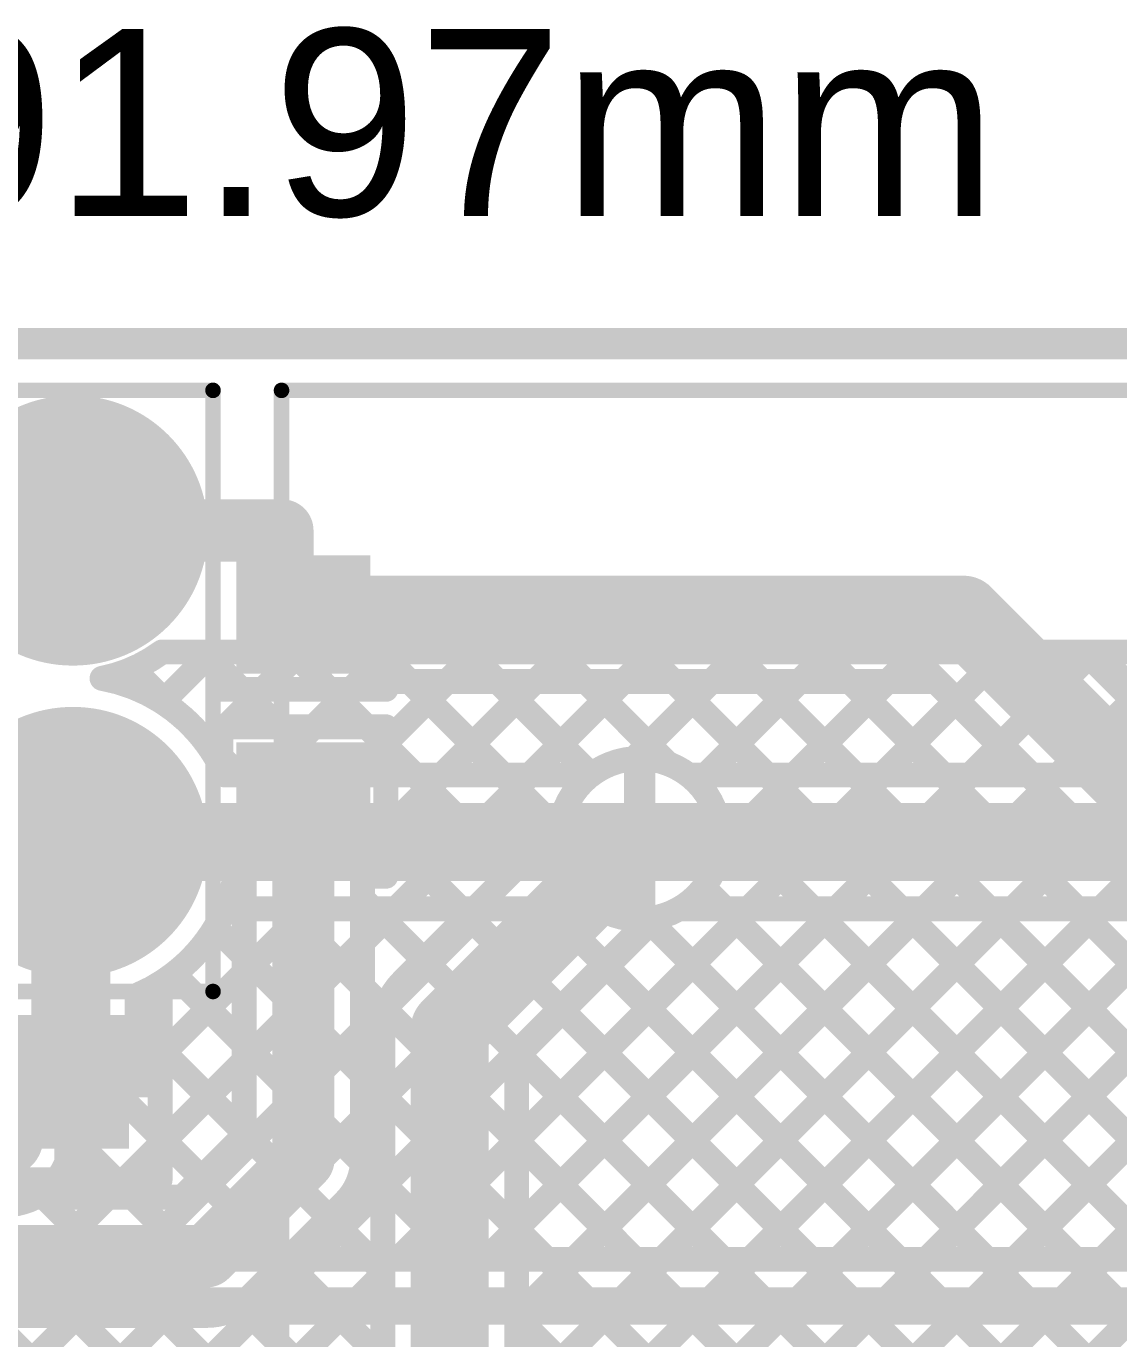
# Model space of a CAD drawing. Header units: millimetres. Extents: x -0.01 to 3.73, y -0.01 to 3.05.
# Drawn here: x 1.642 to 1.9929, y 2.6255 to 3.0469 of the extents above; entities that cross this region are included whole.
import ezdxf

# ---------------------------------------------------------------- set-up
doc = ezdxf.new("R2010")
doc.units = ezdxf.units.MM
doc.header["$MEASUREMENT"] = 0
for name, color, linetype in [('BottomLayer', 5, 'Continuous'), ('BottomPaste', 16, 'Continuous'), ('BottomSolder', 6, 'Continuous'), ('Mechanical1', 6, 'Continuous'), ('Mechanical2', 216, 'Continuous'), ('MultiLayer', 9, 'Continuous'), ('PadHoleLayer', 156, 'Continuous'), ('TopLayer', 1, 'Continuous'), ('TopOverlay', 2, 'Continuous'), ('TopSolder', 216, 'Continuous'), ('ViaHoleLayer', 16, 'Continuous')]:
    doc.layers.add(name, color=color, linetype=linetype)
doc.styles.add('Arial', font='', dxfattribs={"height": 0.2})
doc.styles.get('Arial').set_extended_font_data('Arial')

# ---------------------------------------------------------------- blocks, each defined once
blk = doc.blocks.new('R__0603_B_83')
at = {"layer": 'BottomLayer'}
for points in [[(-0.045, -0.0175), (-0.045, 0.0175), (-0.015, 0.0175), (-0.015, -0.0175)], [(0.015, -0.0175), (0.015, 0.0175), (0.045, 0.0175), (0.045, -0.0175)]]:
    blk.add_hatch(color=5, dxfattribs=at).paths.add_polyline_path(points)
at = {"layer": 'BottomPaste'}
for points in [[(-0.045, -0.0175), (-0.045, 0.0175), (-0.015, 0.0175), (-0.015, -0.0175)], [(0.015, -0.0175), (0.015, 0.0175), (0.045, 0.0175), (0.045, -0.0175)]]:
    blk.add_hatch(color=16, dxfattribs=at).paths.add_polyline_path(points)
at = {"layer": 'BottomSolder'}
for points in [[(-0.049, -0.0215), (-0.049, 0.0215), (-0.011, 0.0215), (-0.011, -0.0215)], [(0.011, -0.0215), (0.011, 0.0215), (0.049, 0.0215), (0.049, -0.0215)]]:
    blk.add_hatch(color=6, dxfattribs=at).paths.add_polyline_path(points)
blk = doc.blocks.new('R__0603_B_84')
at = {"layer": 'BottomLayer'}
for points in [[(-0.045, -0.0175), (-0.045, 0.0175), (-0.015, 0.0175), (-0.015, -0.0175)], [(0.015, -0.0175), (0.015, 0.0175), (0.045, 0.0175), (0.045, -0.0175)]]:
    blk.add_hatch(color=5, dxfattribs=at).paths.add_polyline_path(points)
at = {"layer": 'BottomPaste'}
for points in [[(-0.045, -0.0175), (-0.045, 0.0175), (-0.015, 0.0175), (-0.015, -0.0175)], [(0.015, -0.0175), (0.015, 0.0175), (0.045, 0.0175), (0.045, -0.0175)]]:
    blk.add_hatch(color=16, dxfattribs=at).paths.add_polyline_path(points)
at = {"layer": 'BottomSolder'}
for points in [[(-0.049, -0.0215), (-0.049, 0.0215), (-0.011, 0.0215), (-0.011, -0.0215)], [(0.011, -0.0215), (0.011, 0.0215), (0.049, 0.0215), (0.049, -0.0215)]]:
    blk.add_hatch(color=6, dxfattribs=at).paths.add_polyline_path(points)
blk = doc.blocks.new('B_2100S08P_B110_121')
at = {"layer": 'BottomLayer'}
h = blk.add_hatch(color=5, dxfattribs=at)
edge = h.paths.add_edge_path()
edge.add_arc((-0.35, 0.05), 0.03937, 0, 360)
h = blk.add_hatch(color=5, dxfattribs=at)
edge = h.paths.add_edge_path()
edge.add_arc((-0.35, -0.05), 0.03937, 0, 360)
at = {"layer": 'BottomSolder'}
h = blk.add_hatch(color=6, dxfattribs=at)
edge = h.paths.add_edge_path()
edge.add_arc((-0.35, 0.05), 0.04337, 0, 360)
h = blk.add_hatch(color=6, dxfattribs=at)
edge = h.paths.add_edge_path()
edge.add_arc((-0.35, -0.05), 0.04337, 0, 360)
at = {"layer": 'MultiLayer'}
h = blk.add_hatch(color=9, dxfattribs=at)
edge = h.paths.add_edge_path()
edge.add_arc((-0.35, 0.05), 0.03937, 0, 360)
h = blk.add_hatch(color=9, dxfattribs=at)
edge = h.paths.add_edge_path()
edge.add_arc((-0.35, -0.05), 0.03937, 0, 360)
at = {"layer": 'PadHoleLayer'}
h = blk.add_hatch(color=156, dxfattribs=at)
edge = h.paths.add_edge_path()
edge.add_arc((-0.35, 0.05), 0.02008, 0, 360)
h = blk.add_hatch(color=156, dxfattribs=at)
edge = h.paths.add_edge_path()
edge.add_arc((-0.35, -0.05), 0.02008, 0, 360)
at = {"layer": 'TopLayer'}
h = blk.add_hatch(color=1, dxfattribs=at)
edge = h.paths.add_edge_path()
edge.add_arc((-0.35, 0.05), 0.03937, 0, 360)
h = blk.add_hatch(color=1, dxfattribs=at)
edge = h.paths.add_edge_path()
edge.add_arc((-0.35, -0.05), 0.03937, 0, 360)
at = {"layer": 'TopSolder'}
h = blk.add_hatch(color=216, dxfattribs=at)
edge = h.paths.add_edge_path()
edge.add_arc((-0.35, 0.05), 0.04337, 0, 360)
h = blk.add_hatch(color=216, dxfattribs=at)
edge = h.paths.add_edge_path()
edge.add_arc((-0.35, -0.05), 0.04337, 0, 360)
at = {"layer": 'TopOverlay', "const_width": 0.005}
for points in [[(-0.395, 0.098), (-0.395, -0.095)], [(0.395, 0.098), (-0.395, 0.098)], [(0.395, -0.095), (-0.395, -0.095)]]:
    blk.add_lwpolyline(points, dxfattribs=at)
at = {"layer": 'TopOverlay', "const_width": 0.0025}
for points in [[(-0.39625, 0.098, 1), (-0.39375, 0.098, 1)], [(-0.39625, 0.098, 1), (-0.39375, 0.098, 1)], [(-0.39625, -0.095, 1), (-0.39375, -0.095, 1)], [(-0.39625, -0.095, 1), (-0.39375, -0.095, 1)]]:
    blk.add_lwpolyline(points, format="xyb", close=True, dxfattribs=at)
blk = doc.blocks.new('DW254W_11_04_85_136')
at = {"layer": 'TopOverlay', "const_width": 0.005}
for points in [[(0.354, 0.011), (0.354, -0.383)], [(0.354, -0.383), (-0.057, -0.383)]]:
    blk.add_lwpolyline(points, dxfattribs=at)
at = {"layer": 'TopOverlay', "const_width": 0.0025}
blk.add_lwpolyline([(0.35275, -0.383, 1), (0.35525, -0.383, 1)], format="xyb", close=True, dxfattribs=at)
blk.add_lwpolyline([(0.35275, -0.383, 1), (0.35525, -0.383, 1)], format="xyb", close=True, dxfattribs=at)

msp = doc.modelspace()

# ---------------------------------------------------------------- hatches: boundary and pattern name
at = {"layer": 'BottomLayer'}
h = msp.add_hatch(color=5, dxfattribs=at)
edge = h.paths.add_edge_path()
edge.add_arc((1.839, 2.786), 0.01181, 0, 360)
at = {"layer": 'TopLayer'}
h = msp.add_hatch(color=1, dxfattribs=at)
edge = h.paths.add_edge_path()
edge.add_arc((1.839, 2.786), 0.01181, 0, 360)
at = {"layer": 'ViaHoleLayer'}
h = msp.add_hatch(color=16, dxfattribs=at)
edge = h.paths.add_edge_path()
edge.add_arc((1.839, 2.786), 0.00591, 0, 360)

# ---------------------------------------------------------------- linework, layer by layer
at = {"layer": 'BottomLayer'}
for points, const_width in [([(1.657, 2.885), (1.72428, 2.885)], 0.02), ([(1.72428, 2.863), (1.72428, 2.885)], 0.02), ([(1.731, 2.858), (1.943, 2.858)], 0.025), ([(1.943, 2.858), (2.078, 2.723)], 0.025), ([(1.68561, 2.846), (1.7045, 2.846)], 0.008), ([(1.68574, 2.82997), (1.70178, 2.846)], 0.008), ([(1.6991, 2.846), (1.7045, 2.8406)], 0.008), ([(1.7045, 2.834), (1.7045, 2.846)], 0.008), ([(1.98541, 2.846), (2.28829, 2.846)], 0.008), ([(1.98541, 2.846), (2.0932, 2.7382)], 0.008), ([(1.67621, 2.84061), (1.68942, 2.82739)], 0.008), ([(1.75, 2.7528), (1.8337, 2.8365)], 0.008), ([(1.7575, 2.8365), (1.93409, 2.8365)], 0.008), ([(1.7575, 2.81687), (1.77713, 2.8365)], 0.008), ([(1.7575, 2.78859), (1.80541, 2.8365)], 0.008), ([(1.76517, 2.8365), (1.81213, 2.78954)], 0.008), ([(1.79345, 2.8365), (1.82339, 2.80656)], 0.008), ([(1.82174, 2.8365), (1.84807, 2.81016)], 0.008), ([(1.83723, 2.81175), (1.86198, 2.8365)], 0.008), ([(1.85002, 2.8365), (2.0565, 2.63002)], 0.008), ([(1.85763, 2.80386), (1.89027, 2.8365)], 0.008), ([(1.86458, 2.78253), (1.91855, 2.8365)], 0.008), ([(1.8783, 2.8365), (2.0565, 2.6583)], 0.008), ([(1.90659, 2.8365), (2.0565, 2.68659)], 0.008), ([(1.93409, 2.8365), (2.0565, 2.71409)], 0.008), ([(1.7045, 2.834), (1.7575, 2.834)], 0.008), ([(1.70606, 2.822), (1.71806, 2.834)], 0.008), ([(1.7111, 2.834), (1.7231, 2.822)], 0.008), ([(1.73434, 2.822), (1.74634, 2.834)], 0.008), ([(1.73938, 2.834), (1.75138, 2.822)], 0.008), ([(1.7995, 2.68917), (1.94046, 2.83013)], 0.008), ([(1.70028, 2.81622), (1.7045, 2.82044)], 0.008), ([(1.7045, 2.822), (1.7575, 2.822)], 0.008), ([(1.7045, 2.80933), (1.7045, 2.822)], 0.008), ([(1.7575, 2.774), (1.7575, 2.822)], 0.008), ([(1.69939, 2.81742), (1.7045, 2.81231)], 0.008), ([(1.7575, 2.81588), (1.79799, 2.77539)], 0.008), ([(1.7995, 2.66088), (1.95461, 2.81599)], 0.008), ([(1.839, 2.786), (1.839, 2.80781)], 0.01), ([(1.731, 2.797), (1.734, 2.8)], 0.02), ([(1.731, 2.683), (1.731, 2.797)], 0.02), ([(1.7995, 2.6326), (1.96875, 2.80185)], 0.008), ([(1.778, 2.725), (1.839, 2.786)], 0.025), ([(1.86316, 2.79507), (2.0565, 2.60174)], 0.008), ([(1.6565, 2.7085), (1.6565, 2.7855)], 0.025), ([(1.6565, 2.7855), (1.657, 2.786)], 0.02), ([(1.7628, 2.7402), (1.8137, 2.7911)], 0.008), ([(1.7575, 2.7876), (1.78385, 2.76125)], 0.008), ([(1.7995, 2.60431), (1.98289, 2.7877)], 0.008), ([(1.81719, 2.786), (1.839, 2.786)], 0.01), ([(1.839, 2.786), (1.86081, 2.786)], 0.01), ([(1.839, 2.76419), (1.839, 2.786)], 0.01), ([(1.712, 2.69087), (1.712, 2.774)], 0.008), ([(1.75, 2.774), (1.7575, 2.774)], 0.008), ([(1.75, 2.683), (1.75, 2.774)], 0.008), ([(1.81179, 2.58831), (1.99703, 2.77356)], 0.008), ([(1.70702, 2.76639), (1.712, 2.77137)], 0.008), ([(1.85956, 2.77039), (2.04636, 2.58359)], 0.008), ([(1.75, 2.76681), (1.7697, 2.74711)], 0.008), ([(1.7995, 2.71609), (1.8441, 2.7607)], 0.008), ([(1.70274, 2.7575), (1.712, 2.74825)], 0.008), ([(1.82466, 2.57291), (2.01117, 2.75942)], 0.008), ([(1.84254, 2.75913), (2.03418, 2.56749)], 0.008), ([(1.82839, 2.74499), (1.97801, 2.59537)], 0.008), ([(1.87534, 2.5953), (2.02532, 2.74528)], 0.008), ([(1.685, 2.71609), (1.712, 2.74309)], 0.008), ([(1.685, 2.6765), (1.685, 2.7395)], 0.008), ([(1.68938, 2.74258), (1.712, 2.71996)], 0.008), ([(1.75, 2.73853), (1.75739, 2.73114)], 0.008), ([(1.75, 2.72452), (1.75778, 2.73229)], 0.008), ([(1.778, 2.547), (1.778, 2.725)], 0.025), ([(1.81425, 2.73085), (1.95536, 2.58974)], 0.008), ([(1.89893, 2.59061), (2.03946, 2.73114)], 0.008), ([(1.7565, 2.59585), (1.7565, 2.725)], 0.008), ([(1.685, 2.71868), (1.712, 2.69168)], 0.008), ([(1.656, 2.708), (1.6565, 2.7085)], 0.02), ([(1.685, 2.6878), (1.712, 2.7148)], 0.008), ([(1.7995, 2.59585), (1.7995, 2.71609)], 0.008), ([(1.80011, 2.7167), (1.93995, 2.57686)], 0.008), ([(1.91489, 2.57828), (2.0536, 2.71699)], 0.008), ([(1.75, 2.71025), (1.7565, 2.70375)], 0.008), ([(1.631, 2.708), (1.656, 2.708)], 0.01), ([(1.656, 2.6805), (1.656, 2.708)], 0.01), ([(1.656, 2.708), (1.681, 2.708)], 0.01), ([(1.75, 2.69623), (1.7565, 2.70273)], 0.008), ([(1.685, 2.69039), (1.69826, 2.67713)], 0.008), ([(1.69213, 2.671), (1.712, 2.69087)], 0.008), ([(1.7, 2.652), (1.731, 2.683)], 0.02), ([(1.7995, 2.68903), (1.89708, 2.59145)], 0.008), ([(1.95374, 2.58885), (2.0565, 2.69161)], 0.008), ([(1.74997, 2.68199), (1.7565, 2.67546)], 0.008), ([(1.627, 2.6765), (1.685, 2.6765)], 0.008), ([(1.63991, 2.671), (1.64541, 2.6765)], 0.008), ([(1.64232, 2.6765), (1.64782, 2.671)], 0.008), ([(1.6682, 2.671), (1.6737, 2.6765)], 0.008), ([(1.67061, 2.6765), (1.67611, 2.671)], 0.008), ([(1.65055, 2.5685), (1.7565, 2.67445)], 0.008), ([(1.62487, 2.671), (1.69213, 2.671)], 0.008), ([(1.71346, 2.63859), (1.74441, 2.66954)], 0.008), ([(1.73927, 2.6644), (1.7565, 2.64718)], 0.008), ([(1.7995, 2.66075), (1.86631, 2.59394)], 0.008), ([(1.617, 2.652), (1.7, 2.652)], 0.02), ([(1.72513, 2.65026), (1.7565, 2.61889)], 0.008), ([(1.67883, 2.5685), (1.7565, 2.64617)], 0.008), ([(1.71077, 2.63634), (1.75297, 2.59414)], 0.008), ([(1.59398, 2.5685), (1.65848, 2.633)], 0.008), ([(1.617, 2.633), (1.7, 2.633)], 0.008), ([(1.62227, 2.5685), (1.68677, 2.633)], 0.008), ([(1.62926, 2.633), (1.69376, 2.5685)], 0.008), ([(1.65754, 2.633), (1.72204, 2.5685)], 0.008), ([(1.68582, 2.633), (1.7373, 2.58152)], 0.008), ([(1.7995, 2.63246), (1.84746, 2.58451)], 0.008)]:
    msp.add_lwpolyline(points, dxfattribs=dict(at, const_width=const_width))
for points, const_width in [([(1.652, 2.885, 1), (1.662, 2.885, 1)], 0.01), ([(1.71928, 2.885, 1), (1.72928, 2.885, 1)], 0.01), ([(1.71928, 2.885, 1), (1.72928, 2.885, 1)], 0.01), ([(1.71928, 2.863, 1), (1.72928, 2.863, 1)], 0.01), ([(1.72475, 2.858, 1), (1.73725, 2.858, 1)], 0.0125), ([(1.93675, 2.858, 1), (1.94925, 2.858, 1)], 0.0125), ([(1.93675, 2.858, 1), (1.94925, 2.858, 1)], 0.0125), ([(1.68361, 2.846, 1), (1.68761, 2.846, 1)], 0.004), ([(1.68361, 2.846, 1), (1.68761, 2.846, 1)], 0.004), ([(1.6971, 2.846, 1), (1.7011, 2.846, 1)], 0.004), ([(1.69978, 2.846, 1), (1.70378, 2.846, 1)], 0.004), ([(1.7025, 2.846, 1), (1.7065, 2.846, 1)], 0.004), ([(1.7025, 2.846, 1), (1.7065, 2.846, 1)], 0.004), ([(1.98341, 2.846, 1), (1.98741, 2.846, 1)], 0.004), ([(1.98341, 2.846, 1), (1.98741, 2.846, 1)], 0.004), ([(1.67421, 2.84061, 1), (1.67821, 2.84061, 1)], 0.004), ([(1.7025, 2.8406, 1), (1.7065, 2.8406, 1)], 0.004), ([(1.66436, 2.83754, 1), (1.66836, 2.83754, 1)], 0.004), ([(1.66436, 2.83754, 1), (1.66836, 2.83754, 1)], 0.004), ([(1.7555, 2.8365, 1), (1.7595, 2.8365, 1)], 0.004), ([(1.76317, 2.8365, 1), (1.76717, 2.8365, 1)], 0.004), ([(1.77513, 2.8365, 1), (1.77913, 2.8365, 1)], 0.004), ([(1.79145, 2.8365, 1), (1.79545, 2.8365, 1)], 0.004), ([(1.80341, 2.8365, 1), (1.80741, 2.8365, 1)], 0.004), ([(1.81974, 2.8365, 1), (1.82374, 2.8365, 1)], 0.004), ([(1.8317, 2.8365, 1), (1.8357, 2.8365, 1)], 0.004), ([(1.84802, 2.8365, 1), (1.85202, 2.8365, 1)], 0.004), ([(1.85998, 2.8365, 1), (1.86398, 2.8365, 1)], 0.004), ([(1.8763, 2.8365, 1), (1.8803, 2.8365, 1)], 0.004), ([(1.88827, 2.8365, 1), (1.89227, 2.8365, 1)], 0.004), ([(1.90459, 2.8365, 1), (1.90859, 2.8365, 1)], 0.004), ([(1.91655, 2.8365, 1), (1.92055, 2.8365, 1)], 0.004), ([(1.93209, 2.8365, 1), (1.93609, 2.8365, 1)], 0.004), ([(1.93209, 2.8365, 1), (1.93609, 2.8365, 1)], 0.004), ([(1.7025, 2.834, 1), (1.7065, 2.834, 1)], 0.004), ([(1.7025, 2.834, 1), (1.7065, 2.834, 1)], 0.004), ([(1.7091, 2.834, 1), (1.7131, 2.834, 1)], 0.004), ([(1.71606, 2.834, 1), (1.72006, 2.834, 1)], 0.004), ([(1.73738, 2.834, 1), (1.74138, 2.834, 1)], 0.004), ([(1.74434, 2.834, 1), (1.74834, 2.834, 1)], 0.004), ([(1.7555, 2.834, 1), (1.7595, 2.834, 1)], 0.004), ([(1.68374, 2.82997, 1), (1.68774, 2.82997, 1)], 0.004), ([(1.93846, 2.83013, 1), (1.94246, 2.83013, 1)], 0.004), ([(1.68742, 2.82739, 1), (1.69142, 2.82739, 1)], 0.004), ([(1.7025, 2.822, 1), (1.7065, 2.822, 1)], 0.004), ([(1.7025, 2.822, 1), (1.7065, 2.822, 1)], 0.004), ([(1.7025, 2.82044, 1), (1.7065, 2.82044, 1)], 0.004), ([(1.70406, 2.822, 1), (1.70806, 2.822, 1)], 0.004), ([(1.7211, 2.822, 1), (1.7251, 2.822, 1)], 0.004), ([(1.73234, 2.822, 1), (1.73634, 2.822, 1)], 0.004), ([(1.74938, 2.822, 1), (1.75338, 2.822, 1)], 0.004), ([(1.7555, 2.822, 1), (1.7595, 2.822, 1)], 0.004), ([(1.7555, 2.822, 1), (1.7595, 2.822, 1)], 0.004), ([(1.69739, 2.81742, 1), (1.70139, 2.81742, 1)], 0.004), ([(1.69828, 2.81622, 1), (1.70228, 2.81622, 1)], 0.004), ([(1.7555, 2.81687, 1), (1.7595, 2.81687, 1)], 0.004), ([(1.7555, 2.81588, 1), (1.7595, 2.81588, 1)], 0.004), ([(1.95261, 2.81599, 1), (1.95661, 2.81599, 1)], 0.004), ([(1.7025, 2.81231, 1), (1.7065, 2.81231, 1)], 0.004), ([(1.83523, 2.81175, 1), (1.83923, 2.81175, 1)], 0.004), ([(1.7025, 2.80933, 1), (1.7065, 2.80933, 1)], 0.004), ([(1.7025, 2.80933, 1), (1.7065, 2.80933, 1)], 0.004), ([(1.8365, 2.80781, 1), (1.8415, 2.80781, 1)], 0.005), ([(1.84607, 2.81016, 1), (1.85007, 2.81016, 1)], 0.004), ([(1.726, 2.797, 1), (1.736, 2.797, 1)], 0.01), ([(1.726, 2.797, 1), (1.736, 2.797, 1)], 0.01), ([(1.729, 2.8, 1), (1.739, 2.8, 1)], 0.01), ([(1.82139, 2.80656, 1), (1.82539, 2.80656, 1)], 0.004), ([(1.85563, 2.80386, 1), (1.85963, 2.80386, 1)], 0.004), ([(1.96675, 2.80185, 1), (1.97075, 2.80185, 1)], 0.004), ([(1.83275, 2.786, 1), (1.84525, 2.786, 1)], 0.0125), ([(1.86116, 2.79507, 1), (1.86516, 2.79507, 1)], 0.004), ([(1.65025, 2.7855, 1), (1.66275, 2.7855, 1)], 0.0125), ([(1.6515, 2.7855, 1), (1.6615, 2.7855, 1)], 0.01), ([(1.652, 2.786, 1), (1.662, 2.786, 1)], 0.01), ([(1.8117, 2.7911, 1), (1.8157, 2.7911, 1)], 0.004), ([(1.8117, 2.7911, 1), (1.8157, 2.7911, 1)], 0.004), ([(1.7555, 2.78859, 1), (1.7595, 2.78859, 1)], 0.004), ([(1.7555, 2.7876, 1), (1.7595, 2.7876, 1)], 0.004), ([(1.81013, 2.78954, 1), (1.81413, 2.78954, 1)], 0.004), ([(1.81469, 2.786, 1), (1.81969, 2.786, 1)], 0.005), ([(1.8365, 2.786, 1), (1.8415, 2.786, 1)], 0.005), ([(1.8365, 2.786, 1), (1.8415, 2.786, 1)], 0.005), ([(1.8365, 2.786, 1), (1.8415, 2.786, 1)], 0.005), ([(1.8365, 2.786, 1), (1.8415, 2.786, 1)], 0.005), ([(1.85831, 2.786, 1), (1.86331, 2.786, 1)], 0.005), ([(1.86281, 2.786, 1), (1.86681, 2.786, 1)], 0.004), ([(1.86281, 2.786, 1), (1.86681, 2.786, 1)], 0.004), ([(1.98089, 2.7877, 1), (1.98489, 2.7877, 1)], 0.004), ([(1.86258, 2.78253, 1), (1.86658, 2.78253, 1)], 0.004), ([(1.70722, 2.774, 1), (1.71122, 2.774, 1)], 0.004), ([(1.71, 2.774, 1), (1.714, 2.774, 1)], 0.004), ([(1.748, 2.774, 1), (1.752, 2.774, 1)], 0.004), ([(1.748, 2.774, 1), (1.752, 2.774, 1)], 0.004), ([(1.7555, 2.774, 1), (1.7595, 2.774, 1)], 0.004), ([(1.7555, 2.774, 1), (1.7595, 2.774, 1)], 0.004), ([(1.79599, 2.77539, 1), (1.79999, 2.77539, 1)], 0.004), ([(1.71, 2.77137, 1), (1.714, 2.77137, 1)], 0.004), ([(1.85756, 2.77039, 1), (1.86156, 2.77039, 1)], 0.004), ([(1.70502, 2.76639, 1), (1.70902, 2.76639, 1)], 0.004), ([(1.748, 2.76681, 1), (1.752, 2.76681, 1)], 0.004), ([(1.8365, 2.76419, 1), (1.8415, 2.76419, 1)], 0.005), ([(1.78185, 2.76125, 1), (1.78585, 2.76125, 1)], 0.004), ([(1.8421, 2.7607, 1), (1.8461, 2.7607, 1)], 0.004), ([(1.8421, 2.7607, 1), (1.8461, 2.7607, 1)], 0.004), ([(1.70074, 2.7575, 1), (1.70474, 2.7575, 1)], 0.004), ([(1.84054, 2.75913, 1), (1.84454, 2.75913, 1)], 0.004), ([(1.748, 2.7528, 1), (1.752, 2.7528, 1)], 0.004), ([(1.71, 2.74825, 1), (1.714, 2.74825, 1)], 0.004), ([(1.7677, 2.74711, 1), (1.7717, 2.74711, 1)], 0.004), ([(1.82639, 2.74499, 1), (1.83039, 2.74499, 1)], 0.004), ([(1.68289, 2.7395, 1), (1.68689, 2.7395, 1)], 0.004), ([(1.683, 2.7395, 1), (1.687, 2.7395, 1)], 0.004), ([(1.68738, 2.74258, 1), (1.69138, 2.74258, 1)], 0.004), ([(1.71, 2.74309, 1), (1.714, 2.74309, 1)], 0.004), ([(1.7608, 2.7402, 1), (1.7648, 2.7402, 1)], 0.004), ([(1.7608, 2.7402, 1), (1.7648, 2.7402, 1)], 0.004), ([(1.7608, 2.7402, 1), (1.7648, 2.7402, 1)], 0.004), ([(1.748, 2.73853, 1), (1.752, 2.73853, 1)], 0.004), ([(1.75539, 2.73114, 1), (1.75939, 2.73114, 1)], 0.004), ([(1.75578, 2.73229, 1), (1.75978, 2.73229, 1)], 0.004), ([(1.77175, 2.725, 1), (1.78425, 2.725, 1)], 0.0125), ([(1.77175, 2.725, 1), (1.78425, 2.725, 1)], 0.0125), ([(1.81225, 2.73085, 1), (1.81625, 2.73085, 1)], 0.004), ([(1.748, 2.72452, 1), (1.752, 2.72452, 1)], 0.004), ([(1.7545, 2.725, 1), (1.7585, 2.725, 1)], 0.004), ([(1.7545, 2.725, 1), (1.7585, 2.725, 1)], 0.004), ([(1.7545, 2.725, 1), (1.7585, 2.725, 1)], 0.004), ([(1.683, 2.71868, 1), (1.687, 2.71868, 1)], 0.004), ([(1.71, 2.71996, 1), (1.714, 2.71996, 1)], 0.004), ([(1.65025, 2.7085, 1), (1.66275, 2.7085, 1)], 0.0125), ([(1.651, 2.708, 1), (1.661, 2.708, 1)], 0.01), ([(1.6515, 2.7085, 1), (1.6615, 2.7085, 1)], 0.01), ([(1.683, 2.71609, 1), (1.687, 2.71609, 1)], 0.004), ([(1.71, 2.7148, 1), (1.714, 2.7148, 1)], 0.004), ([(1.7975, 2.71609, 1), (1.8015, 2.71609, 1)], 0.004), ([(1.7975, 2.71609, 1), (1.8015, 2.71609, 1)], 0.004), ([(1.79811, 2.7167, 1), (1.80211, 2.7167, 1)], 0.004), ([(1.748, 2.71025, 1), (1.752, 2.71025, 1)], 0.004), ([(1.6535, 2.708, 1), (1.6585, 2.708, 1)], 0.005), ([(1.6535, 2.708, 1), (1.6585, 2.708, 1)], 0.005), ([(1.6535, 2.708, 1), (1.6585, 2.708, 1)], 0.005), ([(1.6785, 2.708, 1), (1.6835, 2.708, 1)], 0.005), ([(1.7545, 2.70375, 1), (1.7585, 2.70375, 1)], 0.004), ([(1.7545, 2.70273, 1), (1.7585, 2.70273, 1)], 0.004), ([(1.748, 2.69623, 1), (1.752, 2.69623, 1)], 0.004), ([(1.683, 2.69039, 1), (1.687, 2.69039, 1)], 0.004), ([(1.71, 2.69168, 1), (1.714, 2.69168, 1)], 0.004), ([(1.71, 2.69087, 1), (1.714, 2.69087, 1)], 0.004), ([(1.71, 2.69087, 1), (1.714, 2.69087, 1)], 0.004), ([(1.726, 2.683, 1), (1.736, 2.683, 1)], 0.01), ([(1.726, 2.683, 1), (1.736, 2.683, 1)], 0.01), ([(1.7975, 2.68917, 1), (1.8015, 2.68917, 1)], 0.004), ([(1.7975, 2.68903, 1), (1.8015, 2.68903, 1)], 0.004), ([(1.683, 2.6878, 1), (1.687, 2.6878, 1)], 0.004), ([(1.6535, 2.6805, 1), (1.6585, 2.6805, 1)], 0.005), ([(1.74797, 2.68199, 1), (1.75197, 2.68199, 1)], 0.004), ([(1.748, 2.683, 1), (1.752, 2.683, 1)], 0.004), ([(1.748, 2.683, 1), (1.752, 2.683, 1)], 0.004), ([(1.748, 2.683, 1), (1.752, 2.683, 1)], 0.004), ([(1.64032, 2.6765, 1), (1.64432, 2.6765, 1)], 0.004), ([(1.64341, 2.6765, 1), (1.64741, 2.6765, 1)], 0.004), ([(1.66861, 2.6765, 1), (1.67261, 2.6765, 1)], 0.004), ([(1.6717, 2.6765, 1), (1.6757, 2.6765, 1)], 0.004), ([(1.683, 2.6765, 1), (1.687, 2.6765, 1)], 0.004), ([(1.683, 2.6765, 1), (1.687, 2.6765, 1)], 0.004), ([(1.69626, 2.67713, 1), (1.70026, 2.67713, 1)], 0.004), ([(1.7545, 2.67546, 1), (1.7585, 2.67546, 1)], 0.004), ([(1.7545, 2.67445, 1), (1.7585, 2.67445, 1)], 0.004), ([(1.63791, 2.671, 1), (1.64191, 2.671, 1)], 0.004), ([(1.64582, 2.671, 1), (1.64982, 2.671, 1)], 0.004), ([(1.6662, 2.671, 1), (1.6702, 2.671, 1)], 0.004), ([(1.67411, 2.671, 1), (1.67811, 2.671, 1)], 0.004), ([(1.69013, 2.671, 1), (1.69413, 2.671, 1)], 0.004), ([(1.69013, 2.671, 1), (1.69413, 2.671, 1)], 0.004), ([(1.74241, 2.66954, 1), (1.74641, 2.66954, 1)], 0.004), ([(1.74241, 2.66954, 1), (1.74641, 2.66954, 1)], 0.004), ([(1.74243, 2.66956, 1), (1.74643, 2.66956, 1)], 0.004), ([(1.73727, 2.6644, 1), (1.74127, 2.6644, 1)], 0.004), ([(1.7975, 2.66088, 1), (1.8015, 2.66088, 1)], 0.004), ([(1.7975, 2.66075, 1), (1.8015, 2.66075, 1)], 0.004), ([(1.695, 2.652, 1), (1.705, 2.652, 1)], 0.01), ([(1.695, 2.652, 1), (1.705, 2.652, 1)], 0.01), ([(1.72313, 2.65026, 1), (1.72713, 2.65026, 1)], 0.004), ([(1.7545, 2.64718, 1), (1.7585, 2.64718, 1)], 0.004), ([(1.7545, 2.64617, 1), (1.7585, 2.64617, 1)], 0.004), ([(1.71144, 2.63856, 1), (1.71544, 2.63856, 1)], 0.004), ([(1.71146, 2.63859, 1), (1.71546, 2.63859, 1)], 0.004), ([(1.71146, 2.63859, 1), (1.71546, 2.63859, 1)], 0.004), ([(1.70877, 2.63634, 1), (1.71277, 2.63634, 1)], 0.004), ([(1.65554, 2.633, 1), (1.65954, 2.633, 1)], 0.004), ([(1.65648, 2.633, 1), (1.66048, 2.633, 1)], 0.004), ([(1.68382, 2.633, 1), (1.68782, 2.633, 1)], 0.004), ([(1.68477, 2.633, 1), (1.68877, 2.633, 1)], 0.004), ([(1.698, 2.633, 1), (1.702, 2.633, 1)], 0.004), ([(1.698, 2.633, 1), (1.702, 2.633, 1)], 0.004), ([(1.698, 2.633, 1), (1.702, 2.633, 1)], 0.004), ([(1.7975, 2.6326, 1), (1.8015, 2.6326, 1)], 0.004), ([(1.7975, 2.63246, 1), (1.8015, 2.63246, 1)], 0.004)]:
    msp.add_lwpolyline(points, format="xyb", close=True, dxfattribs=dict(at, const_width=const_width))
at = {"layer": 'BottomLayer', "const_width": 0.008}
for points in [[(1.68561, 2.846, -0.110013), (1.66636, 2.83754)], [(1.66636, 2.83754, -0.234445), (1.7045, 2.80933)], [(1.8137, 2.7911, -0.905109), (1.86481, 2.786)], [(1.86481, 2.786, -0.357038), (1.8441, 2.7607)], [(1.70922, 2.774, -0.206154), (1.68489, 2.7395)], [(1.7565, 2.725, -0.198912), (1.7628, 2.7402)], [(1.7565, 2.725, -0.198912), (1.7628, 2.7402)], [(1.75, 2.683, -0.199451), (1.74441, 2.66954)], [(1.75, 2.683, -0.198912), (1.74443, 2.66956)], [(1.71346, 2.63859, -0.199451), (1.7, 2.633)], [(1.71344, 2.63856, -0.198912), (1.7, 2.633)]]:
    msp.add_lwpolyline(points, format="xyb", dxfattribs=at)
at = {"layer": 'Mechanical2', "const_width": 0.01}
msp.add_lwpolyline([(0, 2.945), (3.621, 2.945)], dxfattribs=at)
at = {"layer": 'TopLayer', "const_width": 0.008}
for points in [[(1.68561, 2.846, -0.110013), (1.66636, 2.83754)], [(1.66636, 2.83754, -0.250007), (1.70585, 2.8065)], [(1.82332, 2.8065, -0.338646), (1.85468, 2.8065)], [(1.70585, 2.7635, -0.192058), (1.67764, 2.73578)], [(1.85165, 2.7635, -0.261792), (1.82635, 2.7635)], [(1.67764, 2.71714, -0.198912), (1.67135, 2.70194)], [(1.67764, 2.71714, -0.198912), (1.67135, 2.70194)], [(1.65627, 2.68686, -0.371968), (1.635, 2.6685)]]:
    msp.add_lwpolyline(points, format="xyb", dxfattribs=at)
at = {"layer": 'TopLayer'}
for points, const_width in [([(1.68561, 2.846), (2.28216, 2.846)], 0.008), ([(1.68574, 2.82997), (1.70178, 2.846)], 0.008), ([(1.6991, 2.846), (1.7386, 2.8065)], 0.008), ([(1.70028, 2.81622), (1.73006, 2.846)], 0.008), ([(1.71884, 2.8065), (1.75834, 2.846)], 0.008), ([(1.72738, 2.846), (1.76688, 2.8065)], 0.008), ([(1.74713, 2.8065), (1.78663, 2.846)], 0.008), ([(1.75567, 2.846), (1.79517, 2.8065)], 0.008), ([(1.77541, 2.8065), (1.81491, 2.846)], 0.008), ([(1.78395, 2.846), (1.82339, 2.80656)], 0.008), ([(1.8037, 2.8065), (1.8432, 2.846)], 0.008), ([(1.81224, 2.846), (1.84807, 2.81016)], 0.008), ([(1.83723, 2.81175), (1.87148, 2.846)], 0.008), ([(1.84052, 2.846), (1.88002, 2.8065)], 0.008), ([(1.86027, 2.8065), (1.89977, 2.846)], 0.008), ([(1.8688, 2.846), (1.9083, 2.8065)], 0.008), ([(1.88855, 2.8065), (1.92805, 2.846)], 0.008), ([(1.89709, 2.846), (1.93659, 2.8065)], 0.008), ([(1.91683, 2.8065), (1.95633, 2.846)], 0.008), ([(1.92537, 2.846), (1.96487, 2.8065)], 0.008), ([(1.94512, 2.8065), (1.98462, 2.846)], 0.008), ([(1.95366, 2.846), (1.99316, 2.8065)], 0.008), ([(1.9734, 2.8065), (2.0129, 2.846)], 0.008), ([(1.98194, 2.846), (2.02144, 2.8065)], 0.008), ([(1.67621, 2.84061), (1.68942, 2.82739)], 0.008), ([(1.69939, 2.81742), (1.71031, 2.8065)], 0.008), ([(1.839, 2.786), (1.839, 2.80781)], 0.01), ([(1.70585, 2.8065), (1.82332, 2.8065)], 0.008), ([(1.85468, 2.8065), (2.24266, 2.8065)], 0.008), ([(1.65614, 2.71714), (1.65614, 2.78514)], 0.025), ([(1.657, 2.785), (2.25157, 2.785)], 0.025), ([(1.839, 2.76419), (1.839, 2.786)], 0.01), ([(1.6482, 2.651), (1.7607, 2.7635)], 0.008), ([(1.67383, 2.70492), (1.73241, 2.7635)], 0.008), ([(1.67648, 2.651), (1.78898, 2.7635)], 0.008), ([(1.70477, 2.651), (1.81727, 2.7635)], 0.008), ([(1.70585, 2.7635), (1.82635, 2.7635)], 0.008), ([(1.72503, 2.7635), (1.83753, 2.651)], 0.008), ([(1.73305, 2.651), (1.84247, 2.76042)], 0.008), ([(1.75331, 2.7635), (1.86581, 2.651)], 0.008), ([(1.76133, 2.651), (1.87383, 2.7635)], 0.008), ([(1.7816, 2.7635), (1.8941, 2.651)], 0.008), ([(1.78962, 2.651), (1.90212, 2.7635)], 0.008), ([(1.80988, 2.7635), (1.92238, 2.651)], 0.008), ([(1.8179, 2.651), (1.9304, 2.7635)], 0.008), ([(1.84619, 2.651), (1.95869, 2.7635)], 0.008), ([(1.85165, 2.7635), (2.25157, 2.7635)], 0.008), ([(1.86645, 2.7635), (1.97895, 2.651)], 0.008), ([(1.87447, 2.651), (1.98697, 2.7635)], 0.008), ([(1.89474, 2.7635), (2.00724, 2.651)], 0.008), ([(1.90276, 2.651), (2.01526, 2.7635)], 0.008), ([(1.92302, 2.7635), (2.03552, 2.651)], 0.008), ([(1.93104, 2.651), (2.04354, 2.7635)], 0.008), ([(1.9513, 2.7635), (2.0638, 2.651)], 0.008), ([(1.95932, 2.651), (2.07182, 2.7635)], 0.008), ([(1.97959, 2.7635), (2.09209, 2.651)], 0.008), ([(1.98761, 2.651), (2.10011, 2.7635)], 0.008), ([(1.70274, 2.7575), (1.80925, 2.651)], 0.008), ([(1.84137, 2.7603), (1.95067, 2.651)], 0.008), ([(1.68938, 2.74258), (1.78096, 2.651)], 0.008), ([(1.67764, 2.71714), (1.67764, 2.73578)], 0.008), ([(1.629, 2.69), (1.65614, 2.71714)], 0.025), ([(1.67764, 2.72603), (1.75268, 2.651)], 0.008), ([(1.65627, 2.68686), (1.67135, 2.70194)], 0.008), ([(1.67236, 2.70303), (1.72439, 2.651)], 0.008), ([(1.629, 2.69), (1.635, 2.69)], 0.025), ([(1.65826, 2.68885), (1.69611, 2.651)], 0.008), ([(1.6468, 2.67203), (1.66782, 2.651)], 0.008), ([(1.62204, 2.6685), (1.63954, 2.651)], 0.008), ([(1.07467, 2.651), (2.86, 2.651)], 0.008), ([(1.031, 2.636), (2.86, 2.636)], 0.012)]:
    msp.add_lwpolyline(points, dxfattribs=dict(at, const_width=const_width))
for points, const_width in [([(1.68361, 2.846, 1), (1.68761, 2.846, 1)], 0.004), ([(1.68361, 2.846, 1), (1.68761, 2.846, 1)], 0.004), ([(1.6971, 2.846, 1), (1.7011, 2.846, 1)], 0.004), ([(1.69978, 2.846, 1), (1.70378, 2.846, 1)], 0.004), ([(1.72538, 2.846, 1), (1.72938, 2.846, 1)], 0.004), ([(1.72806, 2.846, 1), (1.73206, 2.846, 1)], 0.004), ([(1.75367, 2.846, 1), (1.75767, 2.846, 1)], 0.004), ([(1.75634, 2.846, 1), (1.76034, 2.846, 1)], 0.004), ([(1.78195, 2.846, 1), (1.78595, 2.846, 1)], 0.004), ([(1.78463, 2.846, 1), (1.78863, 2.846, 1)], 0.004), ([(1.81024, 2.846, 1), (1.81424, 2.846, 1)], 0.004), ([(1.81291, 2.846, 1), (1.81691, 2.846, 1)], 0.004), ([(1.83852, 2.846, 1), (1.84252, 2.846, 1)], 0.004), ([(1.8412, 2.846, 1), (1.8452, 2.846, 1)], 0.004), ([(1.8668, 2.846, 1), (1.8708, 2.846, 1)], 0.004), ([(1.86948, 2.846, 1), (1.87348, 2.846, 1)], 0.004), ([(1.89509, 2.846, 1), (1.89909, 2.846, 1)], 0.004), ([(1.89777, 2.846, 1), (1.90177, 2.846, 1)], 0.004), ([(1.92337, 2.846, 1), (1.92737, 2.846, 1)], 0.004), ([(1.92605, 2.846, 1), (1.93005, 2.846, 1)], 0.004), ([(1.95166, 2.846, 1), (1.95566, 2.846, 1)], 0.004), ([(1.95433, 2.846, 1), (1.95833, 2.846, 1)], 0.004), ([(1.97994, 2.846, 1), (1.98394, 2.846, 1)], 0.004), ([(1.98262, 2.846, 1), (1.98662, 2.846, 1)], 0.004), ([(1.67421, 2.84061, 1), (1.67821, 2.84061, 1)], 0.004), ([(1.66436, 2.83754, 1), (1.66836, 2.83754, 1)], 0.004), ([(1.66436, 2.83754, 1), (1.66836, 2.83754, 1)], 0.004), ([(1.68374, 2.82997, 1), (1.68774, 2.82997, 1)], 0.004), ([(1.68742, 2.82739, 1), (1.69142, 2.82739, 1)], 0.004), ([(1.69739, 2.81742, 1), (1.70139, 2.81742, 1)], 0.004), ([(1.69828, 2.81622, 1), (1.70228, 2.81622, 1)], 0.004), ([(1.83523, 2.81175, 1), (1.83923, 2.81175, 1)], 0.004), ([(1.8365, 2.80781, 1), (1.8415, 2.80781, 1)], 0.005), ([(1.84607, 2.81016, 1), (1.85007, 2.81016, 1)], 0.004), ([(1.70385, 2.8065, 1), (1.70785, 2.8065, 1)], 0.004), ([(1.70385, 2.8065, 1), (1.70785, 2.8065, 1)], 0.004), ([(1.70831, 2.8065, 1), (1.71231, 2.8065, 1)], 0.004), ([(1.71684, 2.8065, 1), (1.72084, 2.8065, 1)], 0.004), ([(1.7366, 2.8065, 1), (1.7406, 2.8065, 1)], 0.004), ([(1.74513, 2.8065, 1), (1.74913, 2.8065, 1)], 0.004), ([(1.76488, 2.8065, 1), (1.76888, 2.8065, 1)], 0.004), ([(1.77341, 2.8065, 1), (1.77741, 2.8065, 1)], 0.004), ([(1.79317, 2.8065, 1), (1.79717, 2.8065, 1)], 0.004), ([(1.8017, 2.8065, 1), (1.8057, 2.8065, 1)], 0.004), ([(1.82132, 2.8065, 1), (1.82532, 2.8065, 1)], 0.004), ([(1.82132, 2.8065, 1), (1.82532, 2.8065, 1)], 0.004), ([(1.82139, 2.80656, 1), (1.82539, 2.80656, 1)], 0.004), ([(1.85268, 2.8065, 1), (1.85668, 2.8065, 1)], 0.004), ([(1.85268, 2.8065, 1), (1.85668, 2.8065, 1)], 0.004), ([(1.85827, 2.8065, 1), (1.86227, 2.8065, 1)], 0.004), ([(1.87802, 2.8065, 1), (1.88202, 2.8065, 1)], 0.004), ([(1.88655, 2.8065, 1), (1.89055, 2.8065, 1)], 0.004), ([(1.9063, 2.8065, 1), (1.9103, 2.8065, 1)], 0.004), ([(1.91483, 2.8065, 1), (1.91883, 2.8065, 1)], 0.004), ([(1.93459, 2.8065, 1), (1.93859, 2.8065, 1)], 0.004), ([(1.94312, 2.8065, 1), (1.94712, 2.8065, 1)], 0.004), ([(1.96287, 2.8065, 1), (1.96687, 2.8065, 1)], 0.004), ([(1.9714, 2.8065, 1), (1.9754, 2.8065, 1)], 0.004), ([(1.99116, 2.8065, 1), (1.99516, 2.8065, 1)], 0.004), ([(1.64989, 2.78514, 1), (1.66239, 2.78514, 1)], 0.0125), ([(1.65075, 2.785, 1), (1.66325, 2.785, 1)], 0.0125), ([(1.8365, 2.786, 1), (1.8415, 2.786, 1)], 0.005), ([(1.8365, 2.786, 1), (1.8415, 2.786, 1)], 0.005), ([(1.8365, 2.76419, 1), (1.8415, 2.76419, 1)], 0.005), ([(1.70385, 2.7635, 1), (1.70785, 2.7635, 1)], 0.004), ([(1.70385, 2.7635, 1), (1.70785, 2.7635, 1)], 0.004), ([(1.72303, 2.7635, 1), (1.72703, 2.7635, 1)], 0.004), ([(1.73041, 2.7635, 1), (1.73441, 2.7635, 1)], 0.004), ([(1.75131, 2.7635, 1), (1.75531, 2.7635, 1)], 0.004), ([(1.7587, 2.7635, 1), (1.7627, 2.7635, 1)], 0.004), ([(1.7796, 2.7635, 1), (1.7836, 2.7635, 1)], 0.004), ([(1.78698, 2.7635, 1), (1.79098, 2.7635, 1)], 0.004), ([(1.80788, 2.7635, 1), (1.81188, 2.7635, 1)], 0.004), ([(1.81527, 2.7635, 1), (1.81927, 2.7635, 1)], 0.004), ([(1.82435, 2.7635, 1), (1.82835, 2.7635, 1)], 0.004), ([(1.82435, 2.7635, 1), (1.82835, 2.7635, 1)], 0.004), ([(1.84047, 2.76042, 1), (1.84447, 2.76042, 1)], 0.004), ([(1.84965, 2.7635, 1), (1.85365, 2.7635, 1)], 0.004), ([(1.84965, 2.7635, 1), (1.85365, 2.7635, 1)], 0.004), ([(1.86445, 2.7635, 1), (1.86845, 2.7635, 1)], 0.004), ([(1.87183, 2.7635, 1), (1.87583, 2.7635, 1)], 0.004), ([(1.89274, 2.7635, 1), (1.89674, 2.7635, 1)], 0.004), ([(1.90012, 2.7635, 1), (1.90412, 2.7635, 1)], 0.004), ([(1.92102, 2.7635, 1), (1.92502, 2.7635, 1)], 0.004), ([(1.9284, 2.7635, 1), (1.9324, 2.7635, 1)], 0.004), ([(1.9493, 2.7635, 1), (1.9533, 2.7635, 1)], 0.004), ([(1.95669, 2.7635, 1), (1.96069, 2.7635, 1)], 0.004), ([(1.97759, 2.7635, 1), (1.98159, 2.7635, 1)], 0.004), ([(1.98497, 2.7635, 1), (1.98897, 2.7635, 1)], 0.004), ([(1.70074, 2.7575, 1), (1.70474, 2.7575, 1)], 0.004), ([(1.83937, 2.7603, 1), (1.84337, 2.7603, 1)], 0.004), ([(1.68738, 2.74258, 1), (1.69138, 2.74258, 1)], 0.004), ([(1.67564, 2.73578, 1), (1.67964, 2.73578, 1)], 0.004), ([(1.67564, 2.73578, 1), (1.67964, 2.73578, 1)], 0.004), ([(1.64989, 2.71714, 1), (1.66239, 2.71714, 1)], 0.0125), ([(1.64989, 2.71714, 1), (1.66239, 2.71714, 1)], 0.0125), ([(1.67564, 2.72603, 1), (1.67964, 2.72603, 1)], 0.004), ([(1.67564, 2.71714, 1), (1.67964, 2.71714, 1)], 0.004), ([(1.67564, 2.71714, 1), (1.67964, 2.71714, 1)], 0.004), ([(1.67564, 2.71714, 1), (1.67964, 2.71714, 1)], 0.004), ([(1.66935, 2.70194, 1), (1.67335, 2.70194, 1)], 0.004), ([(1.66935, 2.70194, 1), (1.67335, 2.70194, 1)], 0.004), ([(1.66935, 2.70194, 1), (1.67335, 2.70194, 1)], 0.004), ([(1.67036, 2.70303, 1), (1.67436, 2.70303, 1)], 0.004), ([(1.67183, 2.70492, 1), (1.67583, 2.70492, 1)], 0.004), ([(1.62875, 2.69, 1), (1.64125, 2.69, 1)], 0.0125), ([(1.65626, 2.68885, 1), (1.66026, 2.68885, 1)], 0.004), ([(1.65427, 2.68686, 1), (1.65827, 2.68686, 1)], 0.004), ([(1.65427, 2.68686, 1), (1.65827, 2.68686, 1)], 0.004), ([(1.6448, 2.67203, 1), (1.6488, 2.67203, 1)], 0.004), ([(1.63754, 2.651, 1), (1.64154, 2.651, 1)], 0.004), ([(1.6462, 2.651, 1), (1.6502, 2.651, 1)], 0.004), ([(1.66582, 2.651, 1), (1.66982, 2.651, 1)], 0.004), ([(1.67448, 2.651, 1), (1.67848, 2.651, 1)], 0.004), ([(1.69411, 2.651, 1), (1.69811, 2.651, 1)], 0.004), ([(1.70277, 2.651, 1), (1.70677, 2.651, 1)], 0.004), ([(1.72239, 2.651, 1), (1.72639, 2.651, 1)], 0.004), ([(1.73105, 2.651, 1), (1.73505, 2.651, 1)], 0.004), ([(1.75068, 2.651, 1), (1.75468, 2.651, 1)], 0.004), ([(1.75933, 2.651, 1), (1.76333, 2.651, 1)], 0.004), ([(1.77896, 2.651, 1), (1.78296, 2.651, 1)], 0.004), ([(1.78762, 2.651, 1), (1.79162, 2.651, 1)], 0.004), ([(1.80725, 2.651, 1), (1.81125, 2.651, 1)], 0.004), ([(1.8159, 2.651, 1), (1.8199, 2.651, 1)], 0.004), ([(1.83553, 2.651, 1), (1.83953, 2.651, 1)], 0.004), ([(1.84419, 2.651, 1), (1.84819, 2.651, 1)], 0.004), ([(1.86381, 2.651, 1), (1.86781, 2.651, 1)], 0.004), ([(1.87247, 2.651, 1), (1.87647, 2.651, 1)], 0.004), ([(1.8921, 2.651, 1), (1.8961, 2.651, 1)], 0.004), ([(1.90076, 2.651, 1), (1.90476, 2.651, 1)], 0.004), ([(1.92038, 2.651, 1), (1.92438, 2.651, 1)], 0.004), ([(1.92904, 2.651, 1), (1.93304, 2.651, 1)], 0.004), ([(1.94867, 2.651, 1), (1.95267, 2.651, 1)], 0.004), ([(1.95732, 2.651, 1), (1.96132, 2.651, 1)], 0.004), ([(1.97695, 2.651, 1), (1.98095, 2.651, 1)], 0.004), ([(1.98561, 2.651, 1), (1.98961, 2.651, 1)], 0.004)]:
    msp.add_lwpolyline(points, format="xyb", close=True, dxfattribs=dict(at, const_width=const_width))

# ---------------------------------------------------------------- block references
for name, p, rotation in [('B_2100S08P_B110_121', (1.307, 2.835), 180), ('DW254W_11_04_85_136', (2.078, 2.547), 180), ('R__0603_B_84', (1.731, 2.828), 90)]:
    msp.add_blockref(name, p, dxfattribs=dict(rotation=rotation))
msp.add_blockref('R__0603_B_83', (1.626, 2.708))

# ---------------------------------------------------------------- texts
at = {"layer": 'Mechanical1', "style": 'Arial'}
msp.add_text('91.97mm', height=0.06, dxfattribs=at).set_placement((1.60456, 2.98601))

doc.saveas('drawing.dxf')
